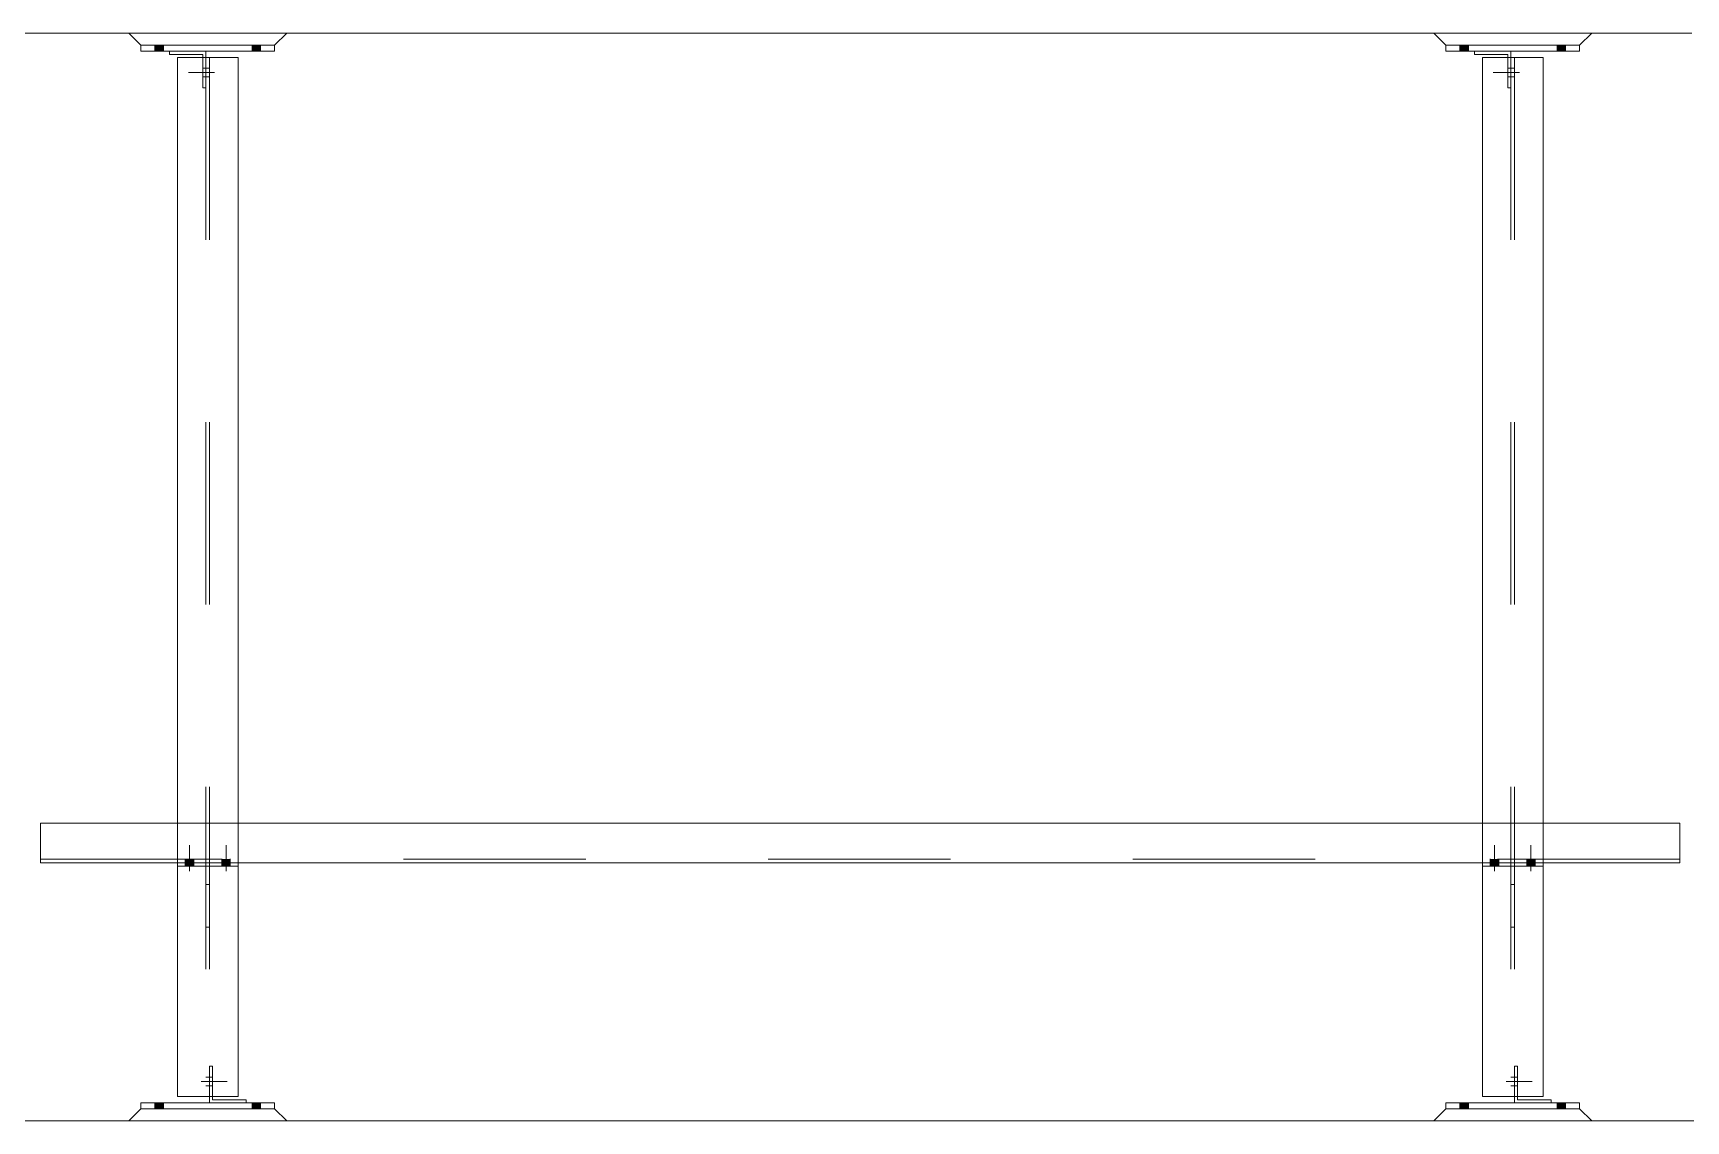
# Model space of a CAD drawing. Header units: millimetres. Extents: x 663313 to 1226001, y 1431724 to 1620898.
# Drawn here: x 663633.344 to 663636.063, y 1524721.051 to 1524722.841 of the extents above; entities that cross this region are included whole.
import ezdxf

# ---------------------------------------------------------------- set-up
doc = ezdxf.new("R2010")
doc.units = ezdxf.units.MM
for name, pattern in [('XKITLINE00', [0]), ('XKITLINE01', [4, 1, -1, 1, -1]), ('XKITLINE02', [4, 2, -2])]:
    doc.linetypes.add(name, pattern=pattern)
for name, color, linetype, lineweight in [('Bolt', 7, 'Continuous', 0), ('Part', 7, 'Continuous', 0), ('S-GRID', 7, 'Continuous', 9)]:
    doc.layers.add(name, color=color, linetype=linetype, lineweight=lineweight)

# ---------------------------------------------------------------- blocks, each defined once
blk = doc.blocks.new('*A32621717')
at = {"layer": 'S-GRID', "color": 7, "linetype": 'XKITLINE01', "lineweight": 0}
blk.add_line((493.773382, 52.596309), (596.741134, 52.596309), dxfattribs=at)
blk = doc.blocks.new('*A32631718')
at = {"layer": 'Part', "color": 7, "linetype": 'XKITLINE02', "lineweight": 0}
blk.add_line((506.930472, 52.596309), (581.201513, 52.596309), dxfattribs=at)
blk = doc.blocks.new('*A32641719')
at = {"layer": 'Part', "color": 7, "linetype": 'XKITLINE00', "lineweight": 0}
blk.add_line((507.274786, 64.529665), (545.867168, 64.529665), dxfattribs=at)
blk = doc.blocks.new('*A32651720')
at = {"layer": 'Part', "color": 7, "linetype": 'XKITLINE00', "lineweight": 0}
blk.add_line((505.256896, 52.596309), (545.901541, 52.596309), dxfattribs=at)
blk = doc.blocks.new('*A32731728')
at = {"layer": 'Part', "color": 7, "linetype": 'XKITLINE02', "lineweight": 0}
for p, q in [((527.754806, 55.862976), (527.754793, 55.862976)), ((527.754793, 55.862976), (527.754793, 55.429643)), ((527.754793, 55.469643), (527.754793, 55.862976)), ((527.754805, 55.469643), (527.754805, 55.862976)), ((545.734787, 55.429643), (545.734787, 55.862976)), ((545.734787, 55.862976), (545.734788, 55.862976)), ((545.734788, 55.862976), (545.734788, 55.469643)), ((545.734799, 55.469643), (545.734799, 55.862976)), ((545.734799, 55.469643), (527.754793, 55.469643)), ((527.754793, 55.429643), (527.754806, 55.429643)), ((545.734788, 55.469643), (545.734799, 55.469643))]:
    blk.add_line(p, q, dxfattribs=at)
at = {"layer": 'Part', "color": 7, "linetype": 'XKITLINE00', "lineweight": 0}
for p, q in [((527.754805, 55.862976), (545.7348, 55.862976)), ((527.754806, 55.862976), (527.754806, 55.429643)), ((545.734799, 55.862976), (545.7348, 55.862976)), ((545.7348, 55.862976), (545.7348, 55.429643)), ((527.754793, 55.429643), (545.7348, 55.429643)), ((545.7348, 55.429643), (545.734787, 55.429643))]:
    blk.add_line(p, q, dxfattribs=at)
blk = doc.blocks.new('*A33021757')
at = {"layer": 'Part', "color": 7, "linetype": 'XKITLINE02', "lineweight": 0}
for p, q in [((529.254794, 64.262998), (529.254805, 64.262998)), ((529.254794, 52.862976), (529.254794, 64.262998)), ((529.254795, 64.262998), (529.254794, 64.262998)), ((529.254795, 64.262998), (529.254805, 64.262998)), ((529.254795, 52.862976), (529.254795, 64.262998)), ((529.254804, 64.262998), (529.254805, 64.262998)), ((529.254804, 52.862976), (529.254804, 64.262998)), ((529.568129, 64.262998), (529.568129, 52.862976)), ((529.568137, 64.262998), (529.568137, 52.862976)), ((529.608129, 64.262998), (529.608129, 52.862976)), ((529.608137, 64.262998), (529.608137, 52.862976)), ((529.921461, 52.862976), (529.921461, 64.262998)), ((529.921462, 64.262998), (529.921462, 52.862976)), ((529.921471, 64.262998), (529.921471, 52.862976)), ((529.254805, 55.862976), (529.254805, 55.389643)), ((529.921472, 55.862976), (529.921472, 55.389643)), ((529.254794, 52.862976), (529.254805, 52.862976)), ((529.254794, 52.862976), (529.254795, 52.862976)), ((529.254795, 52.862976), (529.254805, 52.862976)), ((529.254804, 52.862976), (529.254805, 52.862976))]:
    blk.add_line(p, q, dxfattribs=at)
at = {"layer": 'Part', "color": 7, "linetype": 'XKITLINE00', "lineweight": 0}
for p, q in [((529.254804, 64.262998), (529.921472, 64.262998)), ((529.254805, 64.262998), (529.254805, 55.862976)), ((529.921472, 64.262998), (529.921472, 55.862976)), ((529.254805, 55.389643), (529.254805, 52.862976)), ((529.921472, 55.389643), (529.921472, 52.862976)), ((529.921472, 52.862976), (529.254804, 52.862976))]:
    blk.add_line(p, q, dxfattribs=at)
blk = doc.blocks.new('*A34011856')
at = {"layer": 'Part', "color": 7, "linetype": 'XKITLINE02', "lineweight": 0}
for p, q in [((543.568128, 64.262998), (543.568138, 64.262998)), ((543.568128, 52.862976), (543.568128, 64.262998)), ((543.568129, 64.262998), (543.568128, 64.262998)), ((543.568129, 64.262998), (543.568138, 64.262998)), ((543.568129, 52.862976), (543.568129, 64.262998)), ((543.568137, 64.262998), (543.568138, 64.262998)), ((543.568137, 52.862976), (543.568137, 64.262998)), ((543.881462, 64.262998), (543.881462, 52.862976)), ((543.881471, 64.262998), (543.881471, 52.862976)), ((543.921462, 64.262998), (543.921462, 52.862976)), ((543.921471, 64.262998), (543.921471, 52.862976)), ((544.234794, 52.862976), (544.234794, 64.262998)), ((544.234795, 64.262998), (544.234795, 52.862976)), ((544.234804, 64.262998), (544.234804, 52.862976)), ((543.568138, 55.862976), (543.568138, 55.389643)), ((544.234805, 55.862976), (544.234805, 55.389643)), ((543.568128, 52.862976), (543.568138, 52.862976)), ((543.568128, 52.862976), (543.568129, 52.862976)), ((543.568129, 52.862976), (543.568138, 52.862976)), ((543.568137, 52.862976), (543.568138, 52.862976))]:
    blk.add_line(p, q, dxfattribs=at)
at = {"layer": 'Part', "color": 7, "linetype": 'XKITLINE00', "lineweight": 0}
for p, q in [((543.568137, 64.262998), (544.234805, 64.262998)), ((543.568138, 64.262998), (543.568138, 55.862976)), ((544.234805, 64.262998), (544.234805, 55.862976)), ((543.568138, 55.389643), (543.568138, 52.862976)), ((544.234805, 55.389643), (544.234805, 52.862976)), ((544.234805, 52.862976), (543.568137, 52.862976))]:
    blk.add_line(p, q, dxfattribs=at)
blk = doc.blocks.new('*A34051860')
at = {"layer": 'Part', "color": 7, "linetype": 'XKITLINE00', "lineweight": 0}
for p, q in [((543.168127, 52.796309), (543.168139, 52.796309)), ((543.168139, 52.796309), (544.634805, 52.796309)), ((543.168139, 52.729643), (543.168139, 52.796309)), ((544.634805, 52.729643), (544.634805, 52.796309)), ((543.168127, 52.729643), (543.168139, 52.729643)), ((543.168139, 52.729643), (544.634805, 52.729643))]:
    blk.add_line(p, q, dxfattribs=at)
at = {"layer": 'Part', "color": 7, "linetype": 'XKITLINE02', "lineweight": 0}
for p, q in [((543.168127, 52.796309), (543.168127, 52.729643)), ((544.634794, 52.729643), (544.634794, 52.796309))]:
    blk.add_line(p, q, dxfattribs=at)
blk = doc.blocks.new('*A34061861')
at = {"layer": 'Part', "color": 7, "linetype": 'XKITLINE02', "lineweight": 0}
for p, q in [((543.921463, 52.796309), (543.921463, 53.196309)), ((543.921463, 53.196309), (543.954803, 53.196309)), ((543.921469, 53.196309), (543.921469, 52.862976)), ((543.954797, 53.196309), (543.954797, 52.829643)), ((543.954803, 53.196309), (543.954803, 52.862976)), ((543.921463, 52.796309), (544.321469, 52.796309)), ((544.321463, 52.796309), (544.321463, 52.829643))]:
    blk.add_line(p, q, dxfattribs=at)
at = {"layer": 'Part', "color": 7, "linetype": 'XKITLINE00', "lineweight": 0}
for p, q in [((543.921469, 52.862976), (543.921469, 52.796309)), ((543.954797, 52.829643), (543.954803, 52.829643)), ((543.954803, 52.862976), (543.954803, 52.829643)), ((543.954803, 52.829643), (544.321469, 52.829643)), ((544.321469, 52.829643), (544.321469, 52.796309))]:
    blk.add_line(p, q, dxfattribs=at)
blk = doc.blocks.new('*A34071862')
at = {"layer": 'Part', "color": 7, "linetype": 'XKITLINE02', "lineweight": 0}
for p, q in [((543.034792, 52.596309), (543.168127, 52.729643)), ((543.034807, 52.596309), (543.034792, 52.596309)), ((543.034792, 52.596309), (544.768141, 52.596309)), ((544.768125, 52.596309), (544.634794, 52.729643))]:
    blk.add_line(p, q, dxfattribs=at)
at = {"layer": 'Part', "color": 7, "linetype": 'XKITLINE00', "lineweight": 0}
for p, q in [((543.034807, 52.596309), (543.168139, 52.729643)), ((543.168127, 52.729643), (543.168139, 52.729643)), ((543.168139, 52.729643), (544.634805, 52.729643)), ((544.634794, 52.729643), (544.634805, 52.729643)), ((544.634805, 52.729643), (544.768141, 52.596309))]:
    blk.add_line(p, q, dxfattribs=at)
blk = doc.blocks.new('*A34081863')
at = {"layer": 'Bolt', "color": 7, "linetype": 'XKITLINE02', "lineweight": 0}
for p, q in [((543.828666, 53.029643), (544.1148, 53.029643)), ((543.881466, 52.982976), (543.921466, 52.982976)), ((543.881467, 53.076309), (543.921467, 53.076309)), ((543.921464, 52.982976), (543.954798, 52.982976)), ((543.921468, 53.076309), (543.954802, 53.076309))]:
    blk.add_line(p, q, dxfattribs=at)
blk = doc.blocks.new('*A34091864')
at = {"layer": 'Bolt'}
for points in [[(543.321, 52.73), (543.321, 52.796), (543.415, 52.796), (543.415, 52.73)], [(544.388, 52.73), (544.388, 52.796), (544.481, 52.796), (544.481, 52.73)]]:
    blk.add_hatch(color=7, dxfattribs=at).paths.add_polyline_path(points, flags=17)
at = {"layer": 'Bolt', "color": 7, "linetype": 'XKITLINE00', "lineweight": 0}
for p, q in [((543.321, 52.73), (543.321, 52.796)), ((543.368, 52.73), (543.368, 52.796)), ((543.415, 52.73), (543.415, 52.796)), ((544.388, 52.73), (544.388, 52.796)), ((544.435, 52.73), (544.435, 52.796)), ((544.481, 52.73), (544.481, 52.796))]:
    blk.add_line(p, q, dxfattribs=at)
blk = doc.blocks.new('*A34101865')
at = {"layer": 'Part', "color": 7, "linetype": 'XKITLINE02', "lineweight": 0}
for p, q in [((544.234817, 55.429643), (543.568138, 55.429643)), ((543.568138, 55.429643), (543.568138, 55.389643)), ((544.234805, 55.429643), (544.234817, 55.429643)), ((544.234805, 55.429643), (544.234805, 55.389643))]:
    blk.add_line(p, q, dxfattribs=at)
at = {"layer": 'Part', "color": 7, "linetype": 'XKITLINE00', "lineweight": 0}
for p, q in [((543.568138, 55.389643), (543.568151, 55.389643)), ((543.568151, 55.389643), (543.568151, 55.429643)), ((544.234817, 55.389643), (543.568151, 55.389643)), ((544.234805, 55.389643), (544.234817, 55.389643)), ((544.234817, 55.389643), (544.234817, 55.429643))]:
    blk.add_line(p, q, dxfattribs=at)
blk = doc.blocks.new('*A34111866')
at = {"layer": 'Part', "color": 7, "linetype": 'XKITLINE00', "lineweight": 0}
for p, q in [((543.881484, 55.389643), (543.881472, 55.389643)), ((543.881484, 55.189643), (543.881484, 55.389643)), ((543.881484, 55.389643), (543.921484, 55.389643)), ((543.921484, 55.189643), (543.921484, 55.389643)), ((543.881475, 54.722976), (543.881484, 55.189643)), ((543.881484, 55.189643), (543.921484, 55.189643)), ((543.921484, 55.189643), (543.921475, 54.722976)), ((543.881472, 54.722976), (543.881475, 54.722976)), ((543.881475, 54.722976), (543.921475, 54.722976))]:
    blk.add_line(p, q, dxfattribs=at)
at = {"layer": 'Part', "color": 7, "linetype": 'XKITLINE02', "lineweight": 0}
for p, q in [((543.881472, 55.389643), (543.881472, 54.722976)), ((543.881484, 55.389643), (543.881472, 55.389643)), ((543.921472, 54.722976), (543.921472, 55.389643)), ((543.881472, 54.722976), (543.881475, 54.722976))]:
    blk.add_line(p, q, dxfattribs=at)
blk = doc.blocks.new('*A34121867')
at = {"layer": 'Bolt'}
for points in [[(543.655, 55.43), (543.655, 55.47), (543.748, 55.47), (543.748, 55.43)], [(543.655, 55.39), (543.655, 55.43), (543.748, 55.43), (543.748, 55.39)], [(544.055, 55.43), (544.055, 55.47), (544.148, 55.47), (544.148, 55.43)], [(544.055, 55.39), (544.055, 55.43), (544.148, 55.43), (544.148, 55.39)]]:
    blk.add_hatch(color=7, dxfattribs=at).paths.add_polyline_path(points, flags=17)
at = {"layer": 'Bolt', "color": 7, "linetype": 'XKITLINE00', "lineweight": 0}
for p, q in [((543.701, 55.337), (543.701, 55.623)), ((544.101, 55.337), (544.101, 55.623)), ((543.655, 55.43), (543.655, 55.47)), ((543.655, 55.39), (543.655, 55.43)), ((543.748, 55.43), (543.748, 55.47)), ((543.748, 55.39), (543.748, 55.43)), ((544.055, 55.43), (544.055, 55.47)), ((544.055, 55.39), (544.055, 55.43)), ((544.148, 55.43), (544.148, 55.47)), ((544.148, 55.39), (544.148, 55.43))]:
    blk.add_line(p, q, dxfattribs=at)
blk = doc.blocks.new('*A34131868')
at = {"layer": 'Part', "color": 7, "linetype": 'XKITLINE00', "lineweight": 0}
for p, q in [((544.634805, 64.396331), (543.168127, 64.396331)), ((543.168139, 64.329665), (543.168139, 64.396331)), ((544.634805, 64.396331), (544.634794, 64.396331)), ((544.634805, 64.329665), (544.634805, 64.396331)), ((544.634805, 64.329665), (543.168127, 64.329665)), ((544.634794, 64.329665), (544.634805, 64.329665))]:
    blk.add_line(p, q, dxfattribs=at)
at = {"layer": 'Part', "color": 7, "linetype": 'XKITLINE02', "lineweight": 0}
for p, q in [((543.168127, 64.329665), (543.168127, 64.396331)), ((543.168127, 64.396331), (543.168139, 64.396331)), ((544.634794, 64.329665), (544.634794, 64.396331)), ((543.168127, 64.329665), (543.168139, 64.329665))]:
    blk.add_line(p, q, dxfattribs=at)
blk = doc.blocks.new('*A34141869')
at = {"layer": 'Part', "color": 7, "linetype": 'XKITLINE02', "lineweight": 0}
for p, q in [((543.481463, 64.296331), (543.481463, 64.329665)), ((543.481463, 64.329665), (543.881469, 64.329665)), ((543.84813, 63.929665), (543.84813, 64.296331)), ((543.848136, 64.262998), (543.848136, 63.929665)), ((543.881463, 63.929665), (543.881463, 64.329665)), ((543.881469, 64.262998), (543.881469, 63.929665)), ((543.881469, 63.929665), (543.84813, 63.929665))]:
    blk.add_line(p, q, dxfattribs=at)
at = {"layer": 'Part', "color": 7, "linetype": 'XKITLINE00', "lineweight": 0}
for p, q in [((543.481469, 64.296331), (543.481463, 64.296331)), ((543.481469, 64.296331), (543.481469, 64.329665)), ((543.848136, 64.296331), (543.481469, 64.296331)), ((543.84813, 64.296331), (543.848136, 64.296331)), ((543.848136, 64.296331), (543.848136, 64.262998)), ((543.881469, 64.329665), (543.881469, 64.262998))]:
    blk.add_line(p, q, dxfattribs=at)
blk = doc.blocks.new('*A34151870')
at = {"layer": 'Part', "color": 7, "linetype": 'XKITLINE02', "lineweight": 0}
for p, q in [((543.034792, 64.529665), (543.168127, 64.396331)), ((544.768141, 64.529665), (543.034792, 64.529665)), ((543.168127, 64.396331), (543.168139, 64.396331)), ((544.634794, 64.396331), (544.768125, 64.529665)), ((544.768141, 64.529665), (544.768125, 64.529665))]:
    blk.add_line(p, q, dxfattribs=at)
at = {"layer": 'Part', "color": 7, "linetype": 'XKITLINE00', "lineweight": 0}
for p, q in [((543.168139, 64.396331), (543.034807, 64.529665)), ((543.168127, 64.396331), (543.168139, 64.396331)), ((544.634805, 64.396331), (543.168139, 64.396331)), ((544.634794, 64.396331), (544.634805, 64.396331)), ((544.634805, 64.396331), (544.768141, 64.529665))]:
    blk.add_line(p, q, dxfattribs=at)
blk = doc.blocks.new('*A34161871')
at = {"layer": 'Bolt', "color": 7, "linetype": 'XKITLINE02', "lineweight": 0}
for p, q in [((543.974266, 64.096331), (543.688133, 64.096331)), ((543.881464, 64.142998), (543.848131, 64.142998)), ((543.881468, 64.049665), (543.848135, 64.049665)), ((543.921466, 64.142998), (543.881466, 64.142998)), ((543.921467, 64.049665), (543.881467, 64.049665))]:
    blk.add_line(p, q, dxfattribs=at)
blk = doc.blocks.new('*A34171872')
at = {"layer": 'Bolt'}
for points in [[(543.321, 64.33), (543.321, 64.396), (543.415, 64.396), (543.415, 64.33)], [(544.388, 64.33), (544.388, 64.396), (544.481, 64.396), (544.481, 64.33)]]:
    blk.add_hatch(color=7, dxfattribs=at).paths.add_polyline_path(points, flags=17)
at = {"layer": 'Bolt', "color": 7, "linetype": 'XKITLINE00', "lineweight": 0}
for p, q in [((543.321, 64.396), (543.321, 64.33)), ((543.368, 64.396), (543.368, 64.33)), ((543.415, 64.396), (543.415, 64.33)), ((544.388, 64.396), (544.388, 64.33)), ((544.435, 64.396), (544.435, 64.33)), ((544.481, 64.396), (544.481, 64.33))]:
    blk.add_line(p, q, dxfattribs=at)
blk = doc.blocks.new('*A34181873')
at = {"layer": 'Part', "color": 7, "linetype": 'XKITLINE00', "lineweight": 0}
for p, q in [((528.854794, 52.796309), (528.854805, 52.796309)), ((528.854805, 52.796309), (530.321472, 52.796309)), ((528.854805, 52.729643), (528.854805, 52.796309)), ((530.321472, 52.729643), (530.321472, 52.796309)), ((528.854794, 52.729643), (528.854805, 52.729643)), ((528.854805, 52.729643), (530.321472, 52.729643))]:
    blk.add_line(p, q, dxfattribs=at)
at = {"layer": 'Part', "color": 7, "linetype": 'XKITLINE02', "lineweight": 0}
for p, q in [((528.854794, 52.796309), (528.854794, 52.729643)), ((530.321461, 52.729643), (530.321461, 52.796309))]:
    blk.add_line(p, q, dxfattribs=at)
blk = doc.blocks.new('*A34191874')
at = {"layer": 'Part', "color": 7, "linetype": 'XKITLINE02', "lineweight": 0}
for p, q in [((529.60813, 52.796309), (529.60813, 53.196309)), ((529.60813, 53.196309), (529.641469, 53.196309)), ((529.608136, 53.196309), (529.608136, 52.862976)), ((529.641463, 53.196309), (529.641463, 52.829643)), ((529.641469, 53.196309), (529.641469, 52.862976)), ((529.60813, 52.796309), (530.008136, 52.796309)), ((530.00813, 52.796309), (530.00813, 52.829643))]:
    blk.add_line(p, q, dxfattribs=at)
at = {"layer": 'Part', "color": 7, "linetype": 'XKITLINE00', "lineweight": 0}
for p, q in [((529.608136, 52.862976), (529.608136, 52.796309)), ((529.641463, 52.829643), (529.641469, 52.829643)), ((529.641469, 52.862976), (529.641469, 52.829643)), ((529.641469, 52.829643), (530.008136, 52.829643)), ((530.008136, 52.829643), (530.008136, 52.796309))]:
    blk.add_line(p, q, dxfattribs=at)
blk = doc.blocks.new('*A34201875')
at = {"layer": 'Part', "color": 7, "linetype": 'XKITLINE02', "lineweight": 0}
for p, q in [((528.721458, 52.596309), (528.854794, 52.729643)), ((528.721474, 52.596309), (528.721458, 52.596309)), ((528.721458, 52.596309), (530.454808, 52.596309)), ((530.454792, 52.596309), (530.321461, 52.729643))]:
    blk.add_line(p, q, dxfattribs=at)
at = {"layer": 'Part', "color": 7, "linetype": 'XKITLINE00', "lineweight": 0}
for p, q in [((528.721474, 52.596309), (528.854805, 52.729643)), ((528.854794, 52.729643), (528.854805, 52.729643)), ((528.854805, 52.729643), (530.321472, 52.729643)), ((530.321461, 52.729643), (530.321472, 52.729643)), ((530.321472, 52.729643), (530.454808, 52.596309))]:
    blk.add_line(p, q, dxfattribs=at)
blk = doc.blocks.new('*A34211876')
at = {"layer": 'Bolt', "color": 7, "linetype": 'XKITLINE02', "lineweight": 0}
for p, q in [((529.515333, 53.029643), (529.801466, 53.029643)), ((529.568132, 52.982976), (529.608132, 52.982976)), ((529.568134, 53.076309), (529.608134, 53.076309)), ((529.608131, 52.982976), (529.641464, 52.982976)), ((529.608135, 53.076309), (529.641468, 53.076309))]:
    blk.add_line(p, q, dxfattribs=at)
blk = doc.blocks.new('*A34221877')
at = {"layer": 'Bolt'}
for points in [[(529.008, 52.73), (529.008, 52.796), (529.101, 52.796), (529.101, 52.73)], [(530.075, 52.73), (530.075, 52.796), (530.168, 52.796), (530.168, 52.73)]]:
    blk.add_hatch(color=7, dxfattribs=at).paths.add_polyline_path(points, flags=17)
at = {"layer": 'Bolt', "color": 7, "linetype": 'XKITLINE00', "lineweight": 0}
for p, q in [((529.008, 52.73), (529.008, 52.796)), ((529.055, 52.73), (529.055, 52.796)), ((529.101, 52.73), (529.101, 52.796)), ((530.075, 52.73), (530.075, 52.796)), ((530.121, 52.73), (530.121, 52.796)), ((530.168, 52.73), (530.168, 52.796))]:
    blk.add_line(p, q, dxfattribs=at)
blk = doc.blocks.new('*A34231878')
at = {"layer": 'Part', "color": 7, "linetype": 'XKITLINE02', "lineweight": 0}
for p, q in [((529.921484, 55.429643), (529.254805, 55.429643)), ((529.254805, 55.429643), (529.254805, 55.389643)), ((529.921472, 55.429643), (529.921484, 55.429643)), ((529.921472, 55.429643), (529.921472, 55.389643))]:
    blk.add_line(p, q, dxfattribs=at)
at = {"layer": 'Part', "color": 7, "linetype": 'XKITLINE00', "lineweight": 0}
for p, q in [((529.254805, 55.389643), (529.254817, 55.389643)), ((529.254817, 55.389643), (529.254817, 55.429643)), ((529.921484, 55.389643), (529.254817, 55.389643)), ((529.921472, 55.389643), (529.921484, 55.389643)), ((529.921484, 55.389643), (529.921484, 55.429643))]:
    blk.add_line(p, q, dxfattribs=at)
blk = doc.blocks.new('*A34241879')
at = {"layer": 'Part', "color": 7, "linetype": 'XKITLINE00', "lineweight": 0}
for p, q in [((529.568151, 55.389643), (529.568138, 55.389643)), ((529.568151, 55.189643), (529.568151, 55.389643)), ((529.568151, 55.389643), (529.608151, 55.389643)), ((529.608151, 55.189643), (529.608151, 55.389643)), ((529.568141, 54.722976), (529.568151, 55.189643)), ((529.568151, 55.189643), (529.608151, 55.189643)), ((529.608151, 55.189643), (529.608141, 54.722976)), ((529.568138, 54.722976), (529.568141, 54.722976)), ((529.568141, 54.722976), (529.608141, 54.722976))]:
    blk.add_line(p, q, dxfattribs=at)
at = {"layer": 'Part', "color": 7, "linetype": 'XKITLINE02', "lineweight": 0}
for p, q in [((529.568138, 55.389643), (529.568138, 54.722976)), ((529.568151, 55.389643), (529.568138, 55.389643)), ((529.608138, 54.722976), (529.608138, 55.389643)), ((529.568138, 54.722976), (529.568141, 54.722976))]:
    blk.add_line(p, q, dxfattribs=at)
blk = doc.blocks.new('*A34251880')
at = {"layer": 'Bolt'}
for points in [[(529.341, 55.43), (529.341, 55.47), (529.435, 55.47), (529.435, 55.43)], [(529.341, 55.39), (529.341, 55.43), (529.435, 55.43), (529.435, 55.39)], [(529.741, 55.43), (529.741, 55.47), (529.835, 55.47), (529.835, 55.43)], [(529.741, 55.39), (529.741, 55.43), (529.835, 55.43), (529.835, 55.39)]]:
    blk.add_hatch(color=7, dxfattribs=at).paths.add_polyline_path(points, flags=17)
at = {"layer": 'Bolt', "color": 7, "linetype": 'XKITLINE00', "lineweight": 0}
for p, q in [((529.388, 55.337), (529.388, 55.623)), ((529.788, 55.337), (529.788, 55.623)), ((529.341, 55.43), (529.341, 55.47)), ((529.341, 55.39), (529.341, 55.43)), ((529.435, 55.43), (529.435, 55.47)), ((529.435, 55.39), (529.435, 55.43)), ((529.741, 55.43), (529.741, 55.47)), ((529.741, 55.39), (529.741, 55.43)), ((529.835, 55.43), (529.835, 55.47)), ((529.835, 55.39), (529.835, 55.43))]:
    blk.add_line(p, q, dxfattribs=at)
blk = doc.blocks.new('*A34261881')
at = {"layer": 'Part', "color": 7, "linetype": 'XKITLINE00', "lineweight": 0}
for p, q in [((530.321472, 64.396331), (528.854794, 64.396331)), ((528.854805, 64.329665), (528.854805, 64.396331)), ((530.321472, 64.396331), (530.321461, 64.396331)), ((530.321472, 64.329665), (530.321472, 64.396331)), ((530.321472, 64.329665), (528.854794, 64.329665)), ((530.321461, 64.329665), (530.321472, 64.329665))]:
    blk.add_line(p, q, dxfattribs=at)
at = {"layer": 'Part', "color": 7, "linetype": 'XKITLINE02', "lineweight": 0}
for p, q in [((528.854794, 64.329665), (528.854794, 64.396331)), ((528.854794, 64.396331), (528.854805, 64.396331)), ((530.321461, 64.329665), (530.321461, 64.396331)), ((528.854794, 64.329665), (528.854805, 64.329665))]:
    blk.add_line(p, q, dxfattribs=at)
blk = doc.blocks.new('*A34271882')
at = {"layer": 'Part', "color": 7, "linetype": 'XKITLINE02', "lineweight": 0}
for p, q in [((529.16813, 64.296331), (529.16813, 64.329665)), ((529.16813, 64.329665), (529.568136, 64.329665)), ((529.534797, 63.929665), (529.534797, 64.296331)), ((529.534803, 64.262998), (529.534803, 63.929665)), ((529.56813, 63.929665), (529.56813, 64.329665)), ((529.568136, 64.262998), (529.568136, 63.929665)), ((529.568136, 63.929665), (529.534797, 63.929665))]:
    blk.add_line(p, q, dxfattribs=at)
at = {"layer": 'Part', "color": 7, "linetype": 'XKITLINE00', "lineweight": 0}
for p, q in [((529.168136, 64.296331), (529.16813, 64.296331)), ((529.168136, 64.296331), (529.168136, 64.329665)), ((529.534803, 64.296331), (529.168136, 64.296331)), ((529.534797, 64.296331), (529.534803, 64.296331)), ((529.534803, 64.296331), (529.534803, 64.262998)), ((529.568136, 64.329665), (529.568136, 64.262998))]:
    blk.add_line(p, q, dxfattribs=at)
blk = doc.blocks.new('*A34281883')
at = {"layer": 'Part', "color": 7, "linetype": 'XKITLINE02', "lineweight": 0}
for p, q in [((528.721458, 64.529665), (528.854794, 64.396331)), ((530.454808, 64.529665), (528.721458, 64.529665)), ((528.854794, 64.396331), (528.854805, 64.396331)), ((530.321461, 64.396331), (530.454792, 64.529665)), ((530.454808, 64.529665), (530.454792, 64.529665))]:
    blk.add_line(p, q, dxfattribs=at)
at = {"layer": 'Part', "color": 7, "linetype": 'XKITLINE00', "lineweight": 0}
for p, q in [((528.854805, 64.396331), (528.721474, 64.529665)), ((528.854794, 64.396331), (528.854805, 64.396331)), ((530.321472, 64.396331), (528.854805, 64.396331)), ((530.321461, 64.396331), (530.321472, 64.396331)), ((530.321472, 64.396331), (530.454808, 64.529665))]:
    blk.add_line(p, q, dxfattribs=at)
blk = doc.blocks.new('*A34291884')
at = {"layer": 'Bolt', "color": 7, "linetype": 'XKITLINE02', "lineweight": 0}
for p, q in [((529.660933, 64.096331), (529.3748, 64.096331)), ((529.568131, 64.142998), (529.534798, 64.142998)), ((529.568135, 64.049665), (529.534802, 64.049665)), ((529.608132, 64.142998), (529.568132, 64.142998)), ((529.608134, 64.049665), (529.568134, 64.049665))]:
    blk.add_line(p, q, dxfattribs=at)
blk = doc.blocks.new('*A34301885')
at = {"layer": 'Bolt'}
for points in [[(529.008, 64.33), (529.008, 64.396), (529.101, 64.396), (529.101, 64.33)], [(530.075, 64.33), (530.075, 64.396), (530.168, 64.396), (530.168, 64.33)]]:
    blk.add_hatch(color=7, dxfattribs=at).paths.add_polyline_path(points, flags=17)
at = {"layer": 'Bolt', "color": 7, "linetype": 'XKITLINE00', "lineweight": 0}
for p, q in [((529.008, 64.396), (529.008, 64.33)), ((529.055, 64.396), (529.055, 64.33)), ((529.101, 64.396), (529.101, 64.33)), ((530.075, 64.396), (530.075, 64.33)), ((530.121, 64.396), (530.121, 64.33)), ((530.168, 64.396), (530.168, 64.33))]:
    blk.add_line(p, q, dxfattribs=at)

msp = doc.modelspace()

# ---------------------------------------------------------------- block references
at = {"color": 7, "lineweight": 0, "xscale": 0.15, "yscale": 0.15, "zscale": 0.15}
for name, p in [('*A32641719', (663554.1931, 1524713.1612)), ('*A34281883', (663554.1931, 1524713.1612)), ('*A34151870', (663554.1931, 1524713.1612)), ('*A34261881', (663554.1931, 1524713.1612)), ('*A34301885', (663554.1931, 1524713.1612)), ('*A34271882', (663554.1931, 1524713.1612)), ('*A33021757', (663554.1931, 1524713.1612)), ('*A34131868', (663554.1931, 1524713.1612)), ('*A34171872', (663554.1931, 1524713.1612)), ('*A34141869', (663554.1931, 1524713.1612)), ('*A34011856', (663554.1931, 1524713.1612)), ('*A34291884', (663554.1931, 1524713.1612)), ('*A34161871', (663554.1931, 1524713.1612)), ('*A32731728', (663554.1931, 1524713.1612)), ('*A34251880', (663554.1931, 1524713.1612)), ('*A34121867', (663554.1931, 1524713.1612)), ('*A34231878', (663554.1931, 1524713.1612)), ('*A34241879', (663554.1931, 1524713.1612)), ('*A34101865', (663554.1931, 1524713.1612)), ('*A34111866', (663554.1931, 1524713.1612)), ('*A32621717', (663555.4663, 1524713.1612)), ('*A34191874', (663554.1931, 1524713.1612)), ('*A34061861', (663554.1931, 1524713.1612)), ('*A34211876', (663554.1931, 1524713.1612)), ('*A34081863', (663554.1931, 1524713.1612)), ('*A34201875', (663554.1931, 1524713.1612)), ('*A34181873', (663554.1931, 1524713.1612)), ('*A34221877', (663554.1931, 1524713.1612)), ('*A34071862', (663554.1931, 1524713.1612)), ('*A34051860', (663554.1931, 1524713.1612)), ('*A34091864', (663554.1931, 1524713.1612)), ('*A32651720', (663554.1931, 1524713.1612)), ('*A32631718', (663554.1931, 1524713.1612))]:
    msp.add_blockref(name, p, dxfattribs=at)

doc.saveas('drawing.dxf')
